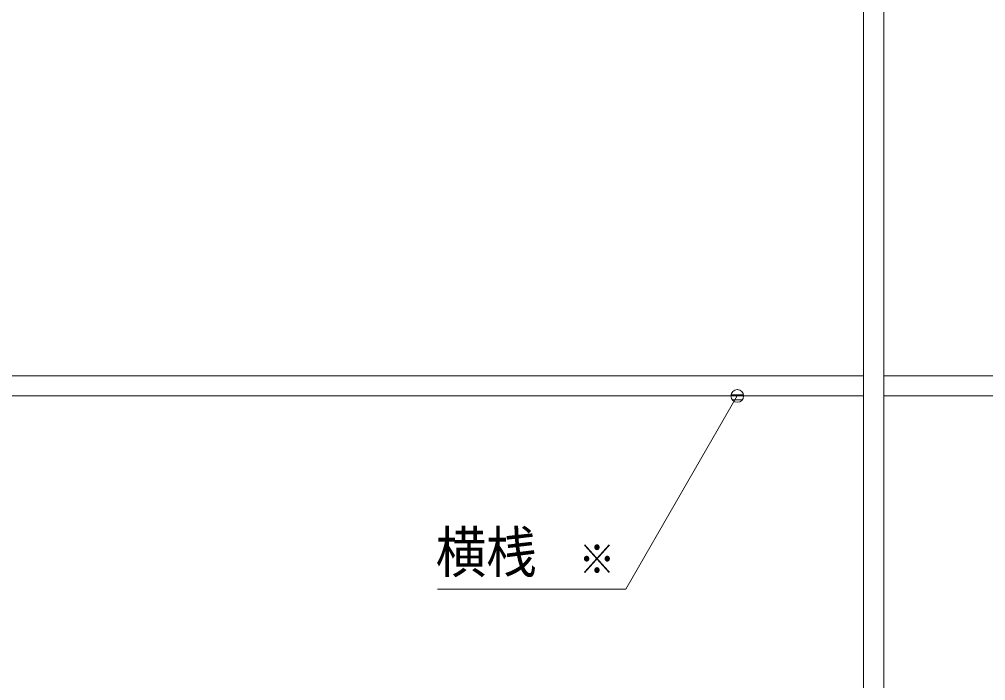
# Model space of a CAD drawing. Units: millimetres, scale not verified. Extents: x -6062 to 6062, y -3045 to 3045.
# Drawn here: x -4272 to -3507, y -601 to -78 of the extents above; entities that cross this region are included whole.
import ezdxf
from ezdxf.enums import TextEntityAlignment as Align

# ---------------------------------------------------------------- set-up
doc = ezdxf.new("R2010")
doc.units = ezdxf.units.MM
doc.header["$LTSCALE"] = 20
doc.layers.add('0-2_2寸法-3', color=7, linetype='Continuous', lineweight=9)
doc.layers.add('0-4_3一般', color=7, linetype='Continuous', lineweight=9)
doc.styles.add('ＭＳ ゴシック', font='')
doc.styles.get('ＭＳ ゴシック').set_extended_font_data('MS Gothic')

# ---------------------------------------------------------------- blocks, each defined once
blk = doc.blocks.new('グループ-5')
at = {"layer": '0-4_3一般'}
for p, q in [((-36320, 8100), (-36320, -37740)), ((-36320, -37740), (-36320, 8100)), ((-36000, 8100), (-36000, -37740)), ((-59680, -7200), (-36320, -7200)), ((-36000, -7200), (-12640, -7200)), ((-59680, -7520), (-36320, -7520)), ((-36000, -7520), (-12640, -7520))]:
    blk.add_line(p, q, dxfattribs=at)
blk.add_lwpolyline([(-36000, -37740), (-36000, 8100), (-60000, 8100)], dxfattribs=at)
blk = doc.blocks.new('グループ-6')
at = {"layer": '0-4_3一般'}
blk.add_blockref('グループ-5', (0, 0), dxfattribs=at)

msp = doc.modelspace()

# ---------------------------------------------------------------- linework, layer by layer
at = {"layer": '0-2_2寸法-3'}
for p, q in [((-3703.33, -371.01), (-3703.67, -371.01)), ((-3703.33, -371.01), (-3703.67, -371.01)), ((-3698.61, -375.01), (-3708.39, -375.01)), ((-3699.5, -379.01), (-3707.5, -379.01))]:
    msp.add_line(p, q, dxfattribs=at)
msp.add_lwpolyline([(-3940.84, -528.84), (-3791.74, -528.84), (-3703.5, -376)], dxfattribs=at)
msp.add_circle((-3703.5, -376), 5.01, dxfattribs=at)
msp.add_circle((-3703.5, -376), 5.01, dxfattribs=at)

# ---------------------------------------------------------------- block references
at = {"layer": '0-4_3一般', "xscale": 0.05, "yscale": 0.05}
msp.add_blockref('グループ-6', (-1787.5, 0), dxfattribs=at)

# ---------------------------------------------------------------- texts
at = {"layer": '0-2_2寸法-3', "style": 'ＭＳ ゴシック', "width": 0.9}
for s, height, p in [('横桟', 32.55, (-3942.2, -525.66)), ('※', 23.31, (-3828.84, -523.88))]:
    msp.add_text(s, height=height, dxfattribs=at).set_placement(p, align=Align.BOTTOM_LEFT)

doc.saveas('drawing.dxf')
